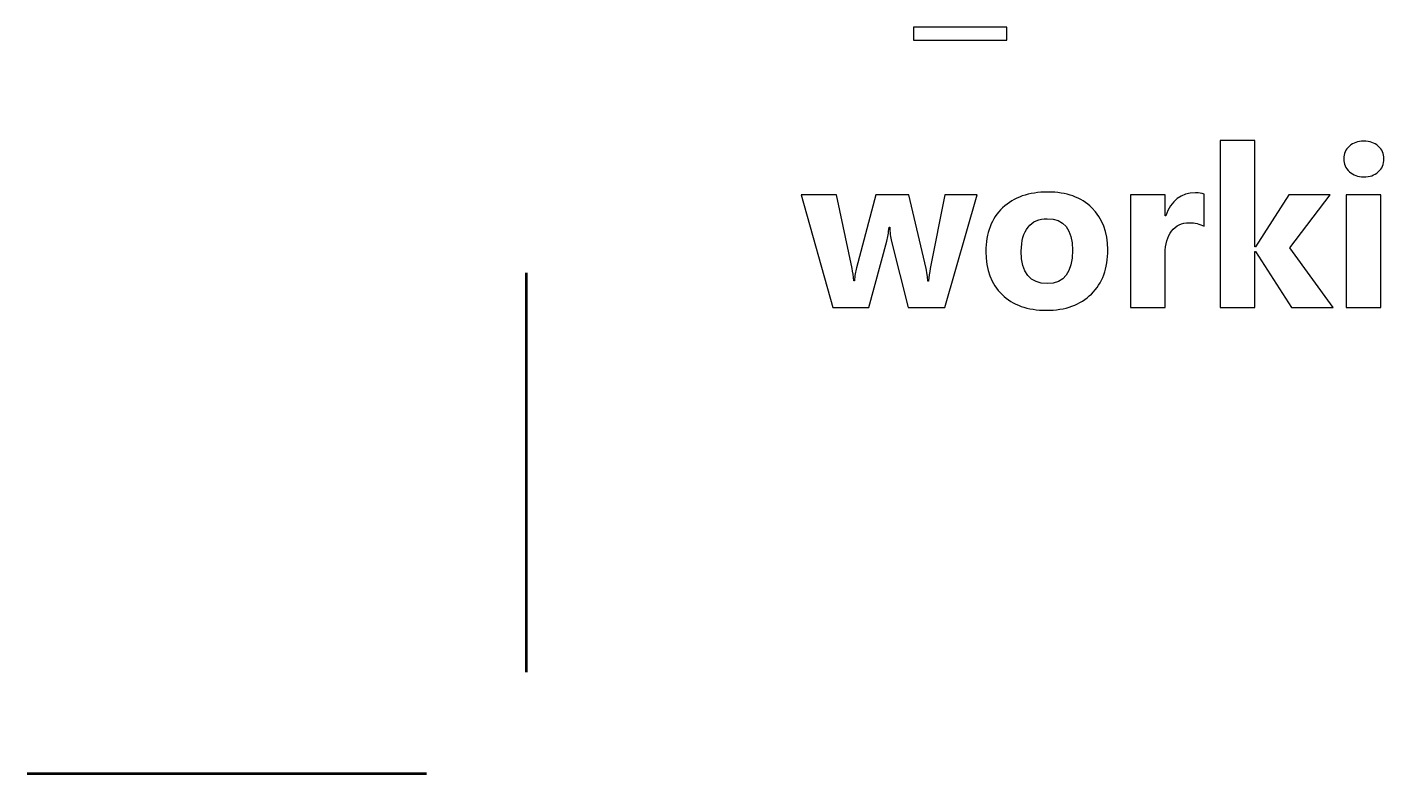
# Model space of a CAD drawing. Header units: centimetres. Extents: x -8 to 8, y -13.2 to 13.9.
# Drawn here: x -8.03 to -2.93, y 8.1 to 10.9 of the extents above; entities that cross this region are included whole.
import ezdxf

# ---------------------------------------------------------------- set-up
doc = ezdxf.new("R2010")
doc.units = ezdxf.units.CM
doc.header["$MEASUREMENT"] = 0
doc.layers.add('Layer 1', color=7, linetype='Continuous')

msp = doc.modelspace()

# ---------------------------------------------------------------- linework, layer by layer
at = {"layer": 'Layer 1'}
for points, knots in [([(-4.34533, 10.85401), (-4.34533, 10.85401), (-4.6967, 10.85401), (-4.6967, 10.85401), (-4.6967, 10.85401), (-4.6967, 10.85401), (-4.6967, 10.90326), (-4.6967, 10.90326), (-4.6967, 10.90326), (-4.6967, 10.90326), (-4.34533, 10.90326), (-4.34533, 10.90326), (-4.34533, 10.90326), (-4.34533, 10.90326), (-4.34533, 10.85401), (-4.34533, 10.85401)], [0, 0, 0, 0, 0.2, 0.2, 0.2, 0.2, 0.4, 0.4, 0.4, 0.4, 0.6, 0.6, 0.6, 0.6, 1, 1, 1, 1]), ([(-3.12014, 9.85057), (-3.12014, 9.85057), (-3.27692, 9.85057), (-3.27692, 9.85057), (-3.27692, 9.85057), (-3.27692, 9.85057), (-3.4121, 10.06054), (-3.4121, 10.06054), (-3.4121, 10.06054), (-3.4121, 10.06054), (-3.4138, 10.06054), (-3.4138, 10.06054), (-3.4138, 10.06054), (-3.4138, 10.06054), (-3.4138, 9.85057), (-3.4138, 9.85057), (-3.4138, 9.85057), (-3.4138, 9.85057), (-3.54433, 9.85057), (-3.54433, 9.85057), (-3.54433, 9.85057), (-3.54433, 9.85057), (-3.54433, 10.47725), (-3.54433, 10.47725), (-3.54433, 10.47725), (-3.54433, 10.47725), (-3.4138, 10.47725), (-3.4138, 10.47725), (-3.4138, 10.47725), (-3.4138, 10.47725), (-3.4138, 10.07832), (-3.4138, 10.07832), (-3.4138, 10.07832), (-3.4138, 10.07832), (-3.4121, 10.07832), (-3.4121, 10.07832), (-3.4121, 10.07832), (-3.4121, 10.07832), (-3.28595, 10.27391), (-3.28595, 10.27391), (-3.28595, 10.27391), (-3.28595, 10.27391), (-3.13101, 10.27391), (-3.13101, 10.27391), (-3.13101, 10.27391), (-3.13101, 10.27391), (-3.28271, 10.07508), (-3.28271, 10.07508), (-3.28271, 10.07508), (-3.28271, 10.07508), (-3.12014, 9.85057), (-3.12014, 9.85057)], [0, 0, 0, 0, 0.0714286, 0.0714286, 0.0714286, 0.0714286, 0.1428571, 0.1428571, 0.1428571, 0.1428571, 0.2142857, 0.2142857, 0.2142857, 0.2142857, 0.2857143, 0.2857143, 0.2857143, 0.2857143, 0.3571429, 0.3571429, 0.3571429, 0.3571429, 0.4285714, 0.4285714, 0.4285714, 0.4285714, 0.5, 0.5, 0.5, 0.5, 0.5714286, 0.5714286, 0.5714286, 0.5714286, 0.6428571, 0.6428571, 0.6428571, 0.6428571, 0.7142857, 0.7142857, 0.7142857, 0.7142857, 0.7857143, 0.7857143, 0.7857143, 0.7857143, 0.8571429, 0.8571429, 0.8571429, 0.8571429, 1, 1, 1, 1]), ([(-3.005, 10.34093), (-3.02701, 10.34093), (-3.04507, 10.34742), (-3.05904, 10.36055), (-3.05904, 10.36055), (-3.07315, 10.37367), (-3.08021, 10.38962), (-3.08021, 10.40867), (-3.08021, 10.40867), (-3.08021, 10.42828), (-3.07315, 10.44423), (-3.05904, 10.45664), (-3.05904, 10.45664), (-3.04507, 10.46906), (-3.02701, 10.47527), (-3.005, 10.47527), (-3.005, 10.47527), (-2.98256, 10.47527), (-2.9645, 10.46906), (-2.95053, 10.45664), (-2.95053, 10.45664), (-2.9367, 10.44423), (-2.92964, 10.42828), (-2.92964, 10.40867), (-2.92964, 10.40867), (-2.92964, 10.38891), (-2.9367, 10.37254), (-2.95053, 10.35984), (-2.95053, 10.35984), (-2.9645, 10.34728), (-2.98256, 10.34093), (-3.005, 10.34093)], [0, 0, 0, 0, 0.1111111, 0.1111111, 0.1111111, 0.1111111, 0.2222222, 0.2222222, 0.2222222, 0.2222222, 0.3333333, 0.3333333, 0.3333333, 0.3333333, 0.4444444, 0.4444444, 0.4444444, 0.4444444, 0.5555556, 0.5555556, 0.5555556, 0.5555556, 0.6666667, 0.6666667, 0.6666667, 0.6666667, 0.7777778, 0.7777778, 0.7777778, 0.7777778, 1, 1, 1, 1]), ([(-4.4569, 10.27391), (-4.4569, 10.27391), (-4.57882, 9.85057), (-4.57882, 9.85057), (-4.57882, 9.85057), (-4.57882, 9.85057), (-4.71612, 9.85057), (-4.71612, 9.85057), (-4.71612, 9.85057), (-4.71612, 9.85057), (-4.77849, 10.09864), (-4.77849, 10.09864), (-4.77849, 10.09864), (-4.78258, 10.11515), (-4.78498, 10.13322), (-4.78555, 10.15283), (-4.78555, 10.15283), (-4.78555, 10.15283), (-4.78795, 10.15283), (-4.78795, 10.15283), (-4.78795, 10.15283), (-4.78992, 10.13124), (-4.7926, 10.11374), (-4.79627, 10.10034), (-4.79627, 10.10034), (-4.79627, 10.10034), (-4.8633, 9.85057), (-4.8633, 9.85057), (-4.8633, 9.85057), (-4.8633, 9.85057), (-4.99877, 9.85057), (-4.99877, 9.85057), (-4.99877, 9.85057), (-4.99877, 9.85057), (-5.11829, 10.27391), (-5.11829, 10.27391), (-5.11829, 10.27391), (-5.11829, 10.27391), (-4.98522, 10.27391), (-4.98522, 10.27391), (-4.98522, 10.27391), (-4.98522, 10.27391), (-4.92694, 9.99775), (-4.92694, 9.99775), (-4.92694, 9.99775), (-4.92412, 9.98477), (-4.922, 9.9691), (-4.92073, 9.95062), (-4.92073, 9.95062), (-4.92073, 9.95062), (-4.91819, 9.95062), (-4.91819, 9.95062), (-4.91819, 9.95062), (-4.91678, 9.96995), (-4.91438, 9.98618), (-4.91071, 9.99944), (-4.91071, 9.99944), (-4.91071, 9.99944), (-4.83804, 10.27391), (-4.83804, 10.27391), (-4.83804, 10.27391), (-4.83804, 10.27391), (-4.71358, 10.27391), (-4.71358, 10.27391), (-4.71358, 10.27391), (-4.71358, 10.27391), (-4.64824, 9.99775), (-4.64824, 9.99775), (-4.64824, 9.99775), (-4.64655, 9.99083), (-4.64472, 9.97489), (-4.64246, 9.94977), (-4.64246, 9.94977), (-4.64246, 9.94977), (-4.6395, 9.94977), (-4.6395, 9.94977), (-4.6395, 9.94977), (-4.63823, 9.96572), (-4.63597, 9.9818), (-4.633, 9.99775), (-4.633, 9.99775), (-4.633, 9.99775), (-4.57797, 10.27391), (-4.57797, 10.27391), (-4.57797, 10.27391), (-4.57797, 10.27391), (-4.4569, 10.27391), (-4.4569, 10.27391)], [0, 0, 0, 0, 0.0434783, 0.0434783, 0.0434783, 0.0434783, 0.0869565, 0.0869565, 0.0869565, 0.0869565, 0.1304348, 0.1304348, 0.1304348, 0.1304348, 0.173913, 0.173913, 0.173913, 0.173913, 0.2173913, 0.2173913, 0.2173913, 0.2173913, 0.2608696, 0.2608696, 0.2608696, 0.2608696, 0.3043478, 0.3043478, 0.3043478, 0.3043478, 0.3478261, 0.3478261, 0.3478261, 0.3478261, 0.3913043, 0.3913043, 0.3913043, 0.3913043, 0.4347826, 0.4347826, 0.4347826, 0.4347826, 0.4782609, 0.4782609, 0.4782609, 0.4782609, 0.5217391, 0.5217391, 0.5217391, 0.5217391, 0.5652174, 0.5652174, 0.5652174, 0.5652174, 0.6086957, 0.6086957, 0.6086957, 0.6086957, 0.6521739, 0.6521739, 0.6521739, 0.6521739, 0.6956522, 0.6956522, 0.6956522, 0.6956522, 0.7391304, 0.7391304, 0.7391304, 0.7391304, 0.7826087, 0.7826087, 0.7826087, 0.7826087, 0.826087, 0.826087, 0.826087, 0.826087, 0.8695652, 0.8695652, 0.8695652, 0.8695652, 0.9130435, 0.9130435, 0.9130435, 0.9130435, 1, 1, 1, 1]), ([(-4.19725, 9.84027), (-4.2678, 9.84027), (-4.32326, 9.86002), (-4.36362, 9.89954), (-4.36362, 9.89954), (-4.40398, 9.93905), (-4.42416, 9.99281), (-4.42416, 10.06054), (-4.42416, 10.06054), (-4.42416, 10.13054), (-4.40327, 10.18543), (-4.36136, 10.22494), (-4.36136, 10.22494), (-4.31945, 10.26445), (-4.26272, 10.28421), (-4.19146, 10.28421), (-4.19146, 10.28421), (-4.12119, 10.28421), (-4.06601, 10.26445), (-4.02608, 10.22494), (-4.02608, 10.22494), (-3.98614, 10.18543), (-3.96611, 10.13308), (-3.96611, 10.06802), (-3.96611, 10.06802), (-3.96611, 9.99775), (-3.98671, 9.94215), (-4.02791, 9.90137), (-4.02791, 9.90137), (-4.06912, 9.86059), (-4.12556, 9.84027), (-4.19725, 9.84027)], [0, 0, 0, 0, 0.1111111, 0.1111111, 0.1111111, 0.1111111, 0.2222222, 0.2222222, 0.2222222, 0.2222222, 0.3333333, 0.3333333, 0.3333333, 0.3333333, 0.4444444, 0.4444444, 0.4444444, 0.4444444, 0.5555556, 0.5555556, 0.5555556, 0.5555556, 0.6666667, 0.6666667, 0.6666667, 0.6666667, 0.7777778, 0.7777778, 0.7777778, 0.7777778, 1, 1, 1, 1]), ([(-3.60514, 10.15608), (-3.62095, 10.16468), (-3.63929, 10.16892), (-3.66017, 10.16892), (-3.66017, 10.16892), (-3.68854, 10.16892), (-3.71069, 10.15848), (-3.72678, 10.13773), (-3.72678, 10.13773), (-3.74272, 10.11685), (-3.75077, 10.08863), (-3.75077, 10.05278), (-3.75077, 10.05278), (-3.75077, 10.05278), (-3.75077, 9.85057), (-3.75077, 9.85057), (-3.75077, 9.85057), (-3.75077, 9.85057), (-3.8813, 9.85057), (-3.8813, 9.85057), (-3.8813, 9.85057), (-3.8813, 9.85057), (-3.8813, 10.27391), (-3.8813, 10.27391), (-3.8813, 10.27391), (-3.8813, 10.27391), (-3.75077, 10.27391), (-3.75077, 10.27391), (-3.75077, 10.27391), (-3.75077, 10.27391), (-3.75077, 10.19531), (-3.75077, 10.19531), (-3.75077, 10.19531), (-3.75077, 10.19531), (-3.74907, 10.19531), (-3.74907, 10.19531), (-3.74907, 10.19531), (-3.72833, 10.25274), (-3.69122, 10.28138), (-3.63746, 10.28138), (-3.63746, 10.28138), (-3.62363, 10.28138), (-3.6129, 10.27969), (-3.60514, 10.27645), (-3.60514, 10.27645), (-3.60514, 10.27645), (-3.60514, 10.15608), (-3.60514, 10.15608)], [0, 0, 0, 0, 0.0769231, 0.0769231, 0.0769231, 0.0769231, 0.1538462, 0.1538462, 0.1538462, 0.1538462, 0.2307692, 0.2307692, 0.2307692, 0.2307692, 0.3076923, 0.3076923, 0.3076923, 0.3076923, 0.3846154, 0.3846154, 0.3846154, 0.3846154, 0.4615385, 0.4615385, 0.4615385, 0.4615385, 0.5384615, 0.5384615, 0.5384615, 0.5384615, 0.6153846, 0.6153846, 0.6153846, 0.6153846, 0.6923077, 0.6923077, 0.6923077, 0.6923077, 0.7692308, 0.7692308, 0.7692308, 0.7692308, 0.8461538, 0.8461538, 0.8461538, 0.8461538, 1, 1, 1, 1]), ([(-2.94051, 9.85057), (-2.94051, 9.85057), (-3.07104, 9.85057), (-3.07104, 9.85057), (-3.07104, 9.85057), (-3.07104, 9.85057), (-3.07104, 10.27391), (-3.07104, 10.27391), (-3.07104, 10.27391), (-3.07104, 10.27391), (-2.94051, 10.27391), (-2.94051, 10.27391), (-2.94051, 10.27391), (-2.94051, 10.27391), (-2.94051, 9.85057), (-2.94051, 9.85057)], [0, 0, 0, 0, 0.2, 0.2, 0.2, 0.2, 0.4, 0.4, 0.4, 0.4, 0.6, 0.6, 0.6, 0.6, 1, 1, 1, 1]), ([(-4.19386, 10.18416), (-4.22476, 10.18416), (-4.24875, 10.17357), (-4.26583, 10.15241), (-4.26583, 10.15241), (-4.2829, 10.1311), (-4.29151, 10.10104), (-4.29151, 10.06224), (-4.29151, 10.06224), (-4.29151, 9.98096), (-4.25863, 9.94032), (-4.19301, 9.94032), (-4.19301, 9.94032), (-4.1305, 9.94032), (-4.09918, 9.98209), (-4.09918, 10.06548), (-4.09918, 10.06548), (-4.09918, 10.14465), (-4.13078, 10.18416), (-4.19386, 10.18416)], [0, 0, 0, 0, 0.1666667, 0.1666667, 0.1666667, 0.1666667, 0.3333333, 0.3333333, 0.3333333, 0.3333333, 0.5, 0.5, 0.5, 0.5, 0.6666667, 0.6666667, 0.6666667, 0.6666667, 1, 1, 1, 1])]:
    msp.add_open_spline(points, degree=3, knots=knots, dxfattribs=at)
at = {"layer": 'Layer 1', "lineweight": 53}
for points in [[(-6.15, 8.48125), (-6.15, 8.48125), (-6.15, 9.98125), (-6.15, 9.98125)], [(-6.525, 8.09995), (-6.525, 8.09995), (-8.025, 8.09995), (-8.025, 8.09995)]]:
    msp.add_open_spline(points, degree=3, dxfattribs=at)

doc.saveas('drawing.dxf')
